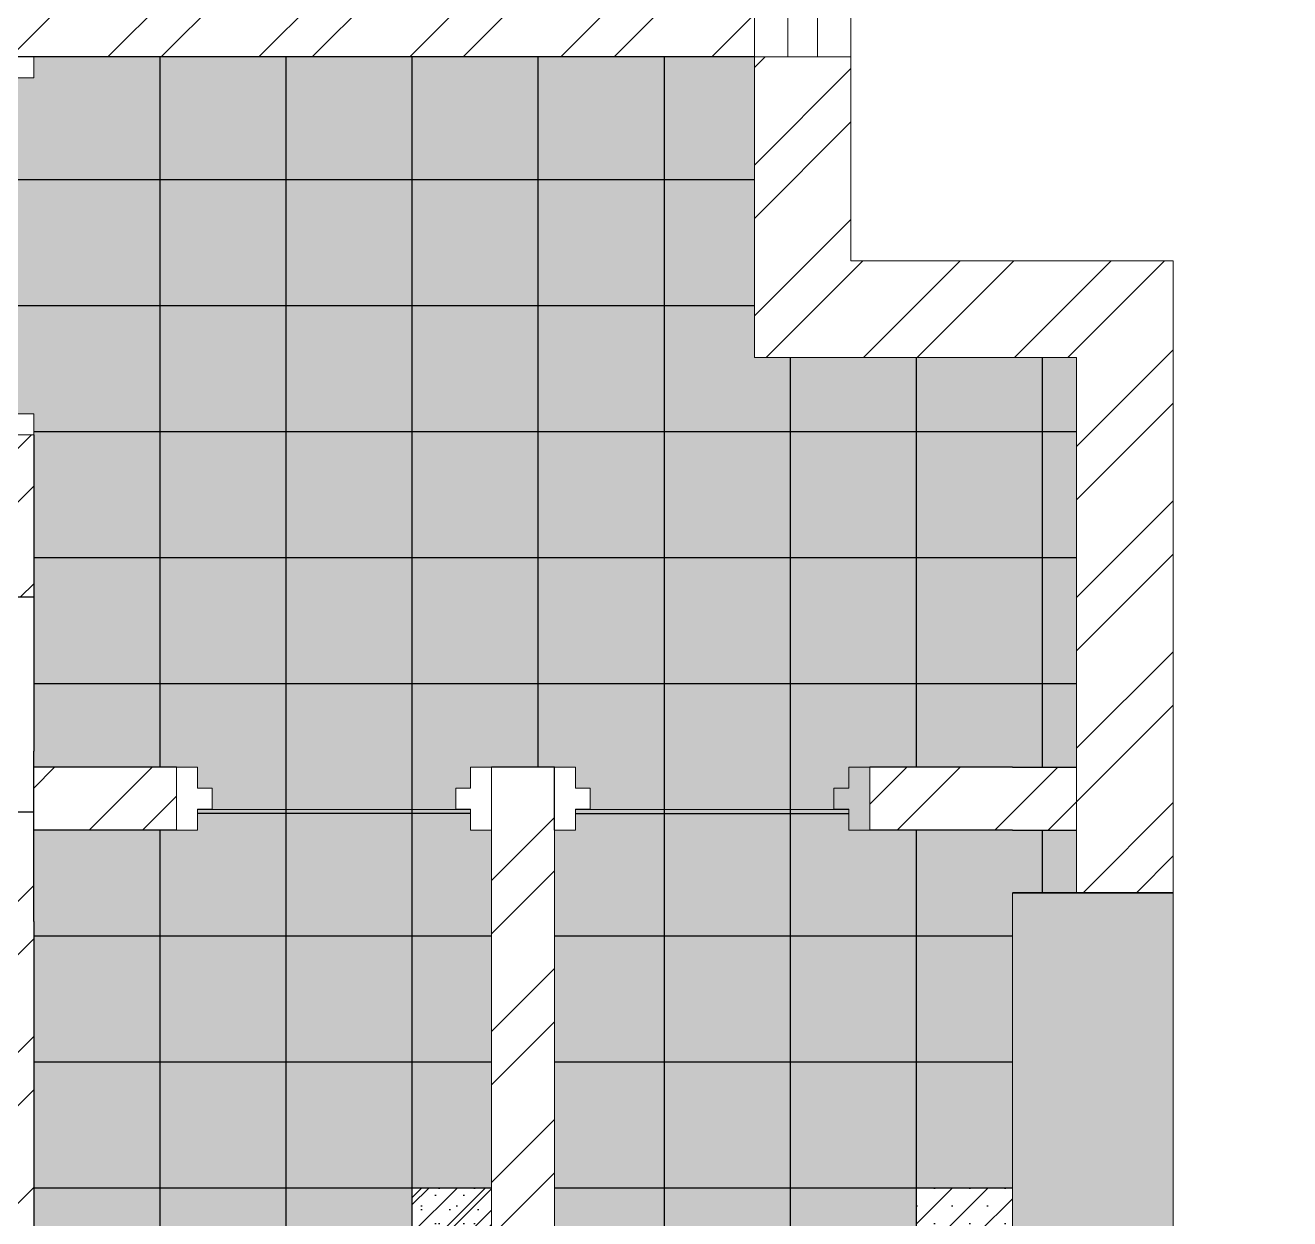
# Model space of a CAD drawing. Header units: millimetres. Extents: x 86441 to 190201, y 16532 to 98188.
# Drawn here: x 88400.9 to 88461, y 61583.1 to 61639.9 of the extents above; entities that cross this region are included whole.
import ezdxf

# ---------------------------------------------------------------- set-up
doc = ezdxf.new("R2010")
doc.units = ezdxf.units.MM
doc.header["$LTSCALE"] = 0.1
doc.layers.add('COLUMN', color=1, linetype='Continuous', lineweight=0)
doc.layers.add('WINDOW', color=5, linetype='Continuous', lineweight=0)

msp = doc.modelspace()

# ---------------------------------------------------------------- hatches: boundary and pattern name
at = {"transparency": 33554687}
h = msp.add_hatch(color=7, dxfattribs=at)
h.dxf.hatch_style = 1
h.paths.add_polyline_path([(88383.261, 61602.545), (88377.261, 61602.545), (88377.261, 61599.585), (88383.261, 61599.585)])
h.paths.add_polyline_path([(88383.261, 61599.585), (88377.261, 61599.585), (88377.261, 61596.545), (88383.261, 61596.545)])
h.paths.add_polyline_path([(88395.261, 61602.545), (88389.261, 61602.545), (88389.261, 61600.385), (88395.261, 61600.385)])
h.paths.add_polyline_path([(88398.261, 61605.325), (88398.261, 61608.545), (88395.261, 61608.545), (88395.261, 61602.545), (88398.261, 61602.545)])
h.paths.add_polyline_path([(88389.261, 61608.545), (88383.261, 61608.545), (88383.261, 61602.545), (88389.261, 61602.545)])
h.paths.add_polyline_path([(88377.261, 61608.545), (88374.261, 61608.545), (88374.261, 61602.545), (88377.261, 61602.545)])
h.paths.add_polyline_path([(88365.261, 61608.545), (88359.261, 61608.545), (88359.261, 61602.545), (88365.261, 61602.545)])
h.paths.add_polyline_path([(88353.261, 61608.545), (88347.261, 61608.545), (88347.261, 61605.325), (88347.261, 61602.545), (88353.261, 61602.545)])
h.paths.add_polyline_path([(88359.261, 61614.545), (88353.261, 61614.545), (88353.261, 61608.545), (88359.261, 61608.545)])
h.paths.add_polyline_path([(88371.261, 61614.545), (88365.261, 61614.545), (88365.261, 61608.545), (88371.261, 61608.545)])
h.paths.add_polyline_path([(88383.261, 61614.545), (88377.261, 61614.545), (88377.261, 61608.545), (88383.261, 61608.545)])
h.paths.add_polyline_path([(88395.261, 61614.545), (88389.261, 61614.545), (88389.261, 61608.545), (88395.261, 61608.545)])
h.paths.add_polyline_path([(88398.261, 61617.385), (88395.261, 61617.385), (88395.261, 61614.545), (88398.261, 61614.545)])
h.paths.add_polyline_path([(88389.261, 61617.385), (88383.261, 61617.385), (88383.261, 61614.545), (88389.261, 61614.545)])
h.paths.add_polyline_path([(88377.261, 61617.385), (88374.261, 61617.385), (88374.261, 61614.545), (88377.261, 61614.545)])
h.paths.add_polyline_path([(88365.261, 61617.385), (88364.261, 61617.385), (88364.261, 61618.185), (88359.261, 61618.185), (88359.261, 61614.545), (88365.261, 61614.545)])
h.paths.add_polyline_path([(88353.261, 61618.185), (88348.261, 61618.185), (88348.261, 61617.385), (88347.261, 61617.385), (88347.261, 61614.545), (88353.261, 61614.545)])
h.paths.add_polyline_path([(88407.261, 61638.385), (88401.261, 61638.385), (88401.261, 61637.385), (88400.461, 61637.385), (88400.461, 61632.545), (88407.261, 61632.545)])
h.paths.add_polyline_path([(88419.261, 61638.385), (88413.261, 61638.385), (88413.261, 61632.545), (88419.261, 61632.545)])
h.paths.add_polyline_path([(88431.261, 61638.385), (88425.261, 61638.385), (88425.261, 61632.545), (88431.261, 61632.545)])
h.paths.add_polyline_path([(88413.261, 61632.545), (88407.261, 61632.545), (88407.261, 61626.545), (88413.261, 61626.545)])
h.paths.add_polyline_path([(88425.261, 61632.545), (88419.261, 61632.545), (88419.261, 61626.545), (88425.261, 61626.545)])
h.paths.add_polyline_path([(88435.561, 61632.545), (88431.261, 61632.545), (88431.261, 61626.545), (88435.561, 61626.545)])
h.paths.add_polyline_path([(88407.261, 61626.545), (88400.461, 61626.545), (88400.461, 61621.385), (88401.261, 61621.385), (88401.261, 61620.545), (88407.261, 61620.545)])
h.paths.add_polyline_path([(88419.261, 61626.545), (88413.261, 61626.545), (88413.261, 61620.545), (88419.261, 61620.545)])
h.paths.add_polyline_path([(88431.261, 61626.545), (88425.261, 61626.545), (88425.261, 61620.545), (88431.261, 61620.545)])
h.paths.add_polyline_path([(88413.261, 61620.545), (88407.261, 61620.545), (88407.261, 61614.545), (88413.261, 61614.545)])
h.paths.add_polyline_path([(88425.261, 61620.545), (88419.261, 61620.545), (88419.261, 61614.545), (88425.261, 61614.545)])
h.paths.add_polyline_path([(88437.261, 61620.545), (88431.261, 61620.545), (88431.261, 61614.545), (88437.261, 61614.545)])
h.paths.add_polyline_path([(88443.261, 61624.065), (88437.261, 61624.065), (88437.261, 61620.545), (88443.261, 61620.545)])
h.paths.add_polyline_path([(88449.261, 61620.545), (88443.261, 61620.545), (88443.261, 61614.545), (88449.261, 61614.545)])
h.paths.add_polyline_path([(88450.901, 61624.065), (88449.261, 61624.065), (88449.261, 61620.545), (88450.901, 61620.545)])
h.paths.add_polyline_path([(88407.261, 61614.545), (88401.261, 61614.545), (88401.261, 61608.545), (88407.261, 61608.545)])
h.paths.add_polyline_path([(88419.261, 61614.545), (88413.261, 61614.545), (88413.261, 61608.545), (88419.261, 61608.545)])
h.paths.add_polyline_path([(88431.261, 61614.545), (88425.261, 61614.545), (88425.261, 61608.545), (88431.261, 61608.545)])
h.paths.add_polyline_path([(88443.261, 61614.545), (88437.261, 61614.545), (88437.261, 61608.545), (88443.261, 61608.545)])
h.paths.add_polyline_path([(88450.901, 61614.545), (88449.261, 61614.545), (88449.261, 61608.545), (88450.901, 61608.545)])
h.paths.add_polyline_path([(88413.261, 61608.545), (88407.261, 61608.545), (88407.261, 61604.565), (88408.051, 61604.565), (88409.051, 61604.565), (88409.051, 61603.565), (88409.751, 61603.565), (88409.751, 61602.545), (88413.261, 61602.545)])
h.paths.add_polyline_path([(88425.261, 61608.545), (88419.261, 61608.545), (88419.261, 61602.545), (88421.351, 61602.545), (88421.351, 61603.565), (88422.051, 61603.565), (88422.051, 61604.565), (88423.051, 61604.565), (88425.261, 61604.565)])
h.paths.add_polyline_path([(88437.261, 61608.545), (88431.261, 61608.545), (88431.261, 61602.545), (88437.261, 61602.545)])
h.paths.add_polyline_path([(88449.261, 61608.545), (88443.261, 61608.545), (88443.261, 61604.565), (88447.841, 61604.565), (88449.261, 61604.565)])
h.paths.add_polyline_path([(88407.261, 61601.565), (88401.261, 61601.565), (88401.261, 61597.225), (88401.261, 61596.545), (88407.261, 61596.545)])
h.paths.add_polyline_path([(88419.261, 61602.365), (88413.261, 61602.365), (88413.261, 61596.545), (88419.261, 61596.545)])
h.paths.add_polyline_path([(88431.261, 61602.365), (88427.051, 61602.365), (88427.051, 61601.565), (88426.051, 61601.565), (88426.051, 61596.545), (88431.261, 61596.545)])
h.paths.add_polyline_path([(88443.261, 61601.565), (88441.051, 61601.565), (88440.051, 61601.565), (88440.051, 61602.365), (88437.261, 61602.365), (88437.261, 61596.545), (88443.261, 61596.545)])
h.paths.add_polyline_path([(88450.901, 61601.565), (88449.261, 61601.565), (88449.261, 61598.605), (88450.901, 61598.605)])
h.paths.add_polyline_path([(88413.261, 61596.545), (88407.261, 61596.545), (88407.261, 61590.545), (88413.261, 61590.545)])
h.paths.add_polyline_path([(88423.051, 61596.545), (88419.261, 61596.545), (88419.261, 61590.545), (88423.051, 61590.545)])
h.paths.add_polyline_path([(88437.261, 61596.545), (88431.261, 61596.545), (88431.261, 61590.545), (88437.261, 61590.545)])
h.paths.add_polyline_path([(88447.841, 61596.545), (88443.261, 61596.545), (88443.261, 61590.545), (88447.841, 61590.545)])
h.paths.add_polyline_path([(88407.261, 61590.545), (88401.261, 61590.545), (88401.261, 61584.545), (88407.261, 61584.545)])
h.paths.add_polyline_path([(88419.261, 61590.545), (88413.261, 61590.545), (88413.261, 61584.545), (88419.261, 61584.545)])
h.paths.add_polyline_path([(88431.261, 61590.545), (88426.051, 61590.545), (88426.051, 61588.575), (88426.051, 61584.545), (88431.261, 61584.545)])
h.paths.add_polyline_path([(88443.261, 61590.545), (88437.261, 61590.545), (88437.261, 61584.545), (88443.261, 61584.545)])
h.paths.add_polyline_path([(88413.261, 61584.545), (88407.261, 61584.545), (88407.261, 61578.545), (88413.261, 61578.545)])
h.paths.add_polyline_path([(88437.261, 61584.545), (88431.261, 61584.545), (88431.261, 61578.545), (88437.261, 61578.545)])
at = {"true_color": 0xffffff, "transparency": 33554623}
h = msp.add_hatch(color=7, dxfattribs=at)
h.dxf.hatch_style = 1
h.paths.add_polyline_path([(88413.261, 61638.385), (88407.261, 61638.385), (88407.261, 61632.545), (88413.261, 61632.545)])
h = msp.add_hatch(color=7, dxfattribs=at)
h.dxf.hatch_style = 1
h.paths.add_polyline_path([(88425.261, 61638.385), (88419.261, 61638.385), (88419.261, 61632.545), (88425.261, 61632.545)])
h = msp.add_hatch(color=7, dxfattribs=at)
h.dxf.hatch_style = 1
h.paths.add_polyline_path([(88435.561, 61638.385), (88431.261, 61638.385), (88431.261, 61632.545), (88435.561, 61632.545)])
h = msp.add_hatch(color=7, dxfattribs=at)
h.dxf.hatch_style = 1
h.paths.add_polyline_path([(88407.261, 61632.545), (88400.461, 61632.545), (88400.461, 61626.545), (88407.261, 61626.545)])
h = msp.add_hatch(color=7, dxfattribs=at)
h.dxf.hatch_style = 1
h.paths.add_polyline_path([(88419.261, 61632.545), (88413.261, 61632.545), (88413.261, 61626.545), (88419.261, 61626.545)])
h = msp.add_hatch(color=7, dxfattribs=at)
h.dxf.hatch_style = 1
h.paths.add_polyline_path([(88431.261, 61632.545), (88425.261, 61632.545), (88425.261, 61626.545), (88431.261, 61626.545)])
h = msp.add_hatch(color=7, dxfattribs=at)
h.dxf.hatch_style = 1
h.paths.add_polyline_path([(88413.261, 61626.545), (88407.261, 61626.545), (88407.261, 61620.545), (88413.261, 61620.545)])
h = msp.add_hatch(color=7, dxfattribs=at)
h.dxf.hatch_style = 1
h.paths.add_polyline_path([(88425.261, 61626.545), (88419.261, 61626.545), (88419.261, 61620.545), (88425.261, 61620.545)])
h = msp.add_hatch(color=7, dxfattribs=at)
h.dxf.hatch_style = 1
h.paths.add_polyline_path([(88437.261, 61624.065), (88435.561, 61624.065), (88435.561, 61626.545), (88431.261, 61626.545), (88431.261, 61620.545), (88437.261, 61620.545)])
h = msp.add_hatch(color=7, dxfattribs=at)
h.dxf.hatch_style = 1
h.paths.add_polyline_path([(88449.261, 61624.065), (88443.261, 61624.065), (88443.261, 61620.545), (88449.261, 61620.545)])
h = msp.add_hatch(color=7, dxfattribs=at)
h.dxf.hatch_style = 1
h.paths.add_polyline_path([(88407.261, 61620.545), (88401.261, 61620.545), (88401.261, 61620.385), (88401.261, 61614.545), (88407.261, 61614.545)])
h = msp.add_hatch(color=7, dxfattribs=at)
h.dxf.hatch_style = 1
h.paths.add_polyline_path([(88419.261, 61620.545), (88413.261, 61620.545), (88413.261, 61614.545), (88419.261, 61614.545)])
h = msp.add_hatch(color=7, dxfattribs=at)
h.dxf.hatch_style = 1
h.paths.add_polyline_path([(88431.261, 61620.545), (88425.261, 61620.545), (88425.261, 61614.545), (88431.261, 61614.545)])
h = msp.add_hatch(color=7, dxfattribs=at)
h.dxf.hatch_style = 1
h.paths.add_polyline_path([(88443.261, 61620.545), (88437.261, 61620.545), (88437.261, 61614.545), (88443.261, 61614.545)])
h = msp.add_hatch(color=7, dxfattribs=at)
h.dxf.hatch_style = 1
h.paths.add_polyline_path([(88450.901, 61620.545), (88449.261, 61620.545), (88449.261, 61614.545), (88450.901, 61614.545)])
h = msp.add_hatch(color=7, dxfattribs=at)
h.dxf.hatch_style = 1
h.paths.add_polyline_path([(88413.261, 61614.545), (88407.261, 61614.545), (88407.261, 61608.545), (88413.261, 61608.545)])
h = msp.add_hatch(color=7, dxfattribs=at)
h.dxf.hatch_style = 1
h.paths.add_polyline_path([(88425.261, 61614.545), (88419.261, 61614.545), (88419.261, 61608.545), (88425.261, 61608.545)])
h = msp.add_hatch(color=7, dxfattribs=at)
h.dxf.hatch_style = 1
h.paths.add_polyline_path([(88437.261, 61614.545), (88431.261, 61614.545), (88431.261, 61608.545), (88437.261, 61608.545)])
h = msp.add_hatch(color=7, dxfattribs=at)
h.dxf.hatch_style = 1
h.paths.add_polyline_path([(88449.261, 61614.545), (88443.261, 61614.545), (88443.261, 61608.545), (88449.261, 61608.545)])
h = msp.add_hatch(color=7, dxfattribs=at)
h.dxf.hatch_style = 1
h.paths.add_polyline_path([(88407.261, 61608.545), (88401.261, 61608.545), (88401.261, 61605.325), (88401.261, 61604.565), (88407.261, 61604.565)])
h = msp.add_hatch(color=7, dxfattribs=at)
h.dxf.hatch_style = 1
h.paths.add_polyline_path([(88419.261, 61608.545), (88413.261, 61608.545), (88413.261, 61602.545), (88419.261, 61602.545)])
h = msp.add_hatch(color=7, dxfattribs=at)
h.dxf.hatch_style = 1
h.paths.add_polyline_path([(88431.261, 61608.545), (88425.261, 61608.545), (88425.261, 61604.565), (88426.051, 61604.565), (88427.051, 61604.565), (88427.051, 61603.565), (88427.751, 61603.565), (88427.751, 61602.545), (88431.261, 61602.545)])
h = msp.add_hatch(color=7, dxfattribs=at)
h.dxf.hatch_style = 1
h.paths.add_polyline_path([(88443.261, 61608.545), (88431.261, 61608.545), (88431.261, 61602.365), (88440.051, 61602.365), (88440.051, 61601.565), (88441.051, 61601.565), (88441.051, 61604.565), (88443.261, 61604.565)])
h = msp.add_hatch(color=7, dxfattribs=at)
h.dxf.hatch_style = 1
h.paths.add_polyline_path([(88450.901, 61608.545), (88449.261, 61608.545), (88449.261, 61604.565), (88450.901, 61604.565)])
at = {"true_color": 0xffffff, "transparency": 33554610}
h = msp.add_hatch(dxfattribs=at)
h.set_pattern_fill('SACNCR', scale=0.5)
h.set_pattern_definition([(45, (86402.5287, 61323.5339), (-0.841899, 0.841899), []), (45, (86403.3706, 61323.5339), (-0.841899, 0.841899), [0, -1.190625])])
h.paths.add_polyline_path([(88423.051, 61584.545), (88419.261, 61584.545), (88419.261, 61578.545), (88423.051, 61578.545)])
h.paths.add_polyline_path([(88422.006, 61582.395), (88422.006, 61580.695), (88420.306, 61580.695), (88420.306, 61582.395)], flags=16)
h.paths.add_polyline_path([(88421.906, 61582.295), (88421.906, 61580.795), (88420.406, 61580.795), (88420.406, 61582.295)], flags=0)
h.paths.add_polyline_path([(88420.673, 61581.545), (88420.777, 61581.545, -0.414214), (88421.156, 61581.924), (88421.156, 61582.028, 0.414214)], flags=0)
h.paths.add_polyline_path([(88447.841, 61584.545), (88443.261, 61584.545), (88443.261, 61578.545), (88447.841, 61578.545)])
h.paths.add_polyline_path([(88446.401, 61582.395), (88446.401, 61580.695), (88444.701, 61580.695), (88444.701, 61582.395)], flags=16)
h.paths.add_polyline_path([(88446.301, 61582.295), (88446.301, 61580.795), (88444.801, 61580.795), (88444.801, 61582.295)], flags=0)
h.paths.add_polyline_path([(88445.068, 61581.545), (88445.172, 61581.545, -0.414214), (88445.551, 61581.924), (88445.551, 61582.028, 0.414214)], flags=0)
h.paths.add_polyline_path([(88398.261, 61602.545), (88395.261, 61602.545), (88395.261, 61600.385), (88398.261, 61600.385)])
h.paths.add_polyline_path([(88397.611, 61600.615), (88395.911, 61600.615), (88395.911, 61602.315), (88397.611, 61602.315)], flags=16)
h.paths.add_polyline_path([(88397.511, 61600.715), (88396.011, 61600.715), (88396.011, 61602.215), (88397.511, 61602.215)], flags=0)
h.paths.add_polyline_path([(88397.244, 61601.465, -1), (88396.278, 61601.465, -1)], flags=0)
h.paths.add_polyline_path([(88397.14, 61601.465, -1), (88396.382, 61601.465, -1)], flags=0)
at = {"true_color": 0xffffff, "transparency": 33554646}
h = msp.add_hatch(color=7, dxfattribs=at)
h.dxf.hatch_style = 1
h.paths.add_polyline_path([(88398.261, 61597.225), (88398.261, 61597.385), (88395.261, 61597.385), (88395.261, 61596.545), (88398.261, 61596.545)])
h.paths.add_polyline_path([(88431.261, 61602.545), (88427.051, 61602.545), (88427.051, 61602.365), (88431.261, 61602.365)])
at = {"true_color": 0xffffff, "transparency": 33554687}
h = msp.add_hatch(color=7, dxfattribs=at)
h.dxf.hatch_style = 1
h.paths.add_polyline_path([(88422.051, 61602.545), (88419.261, 61602.545), (88419.261, 61602.365), (88422.051, 61602.365)])
h.paths.add_polyline_path([(88413.261, 61602.545), (88409.051, 61602.545), (88409.051, 61602.365), (88413.261, 61602.365)])
at = {"true_color": 0xffffff, "transparency": 33554623}
h = msp.add_hatch(color=7, dxfattribs=at)
h.dxf.hatch_style = 1
h.paths.add_polyline_path([(88419.261, 61602.545), (88413.261, 61602.545), (88413.261, 61602.365), (88419.261, 61602.365)])
h = msp.add_hatch(color=7, dxfattribs=at)
h.dxf.hatch_style = 1
h.paths.add_polyline_path([(88427.751, 61602.565), (88427.051, 61602.565), (88427.051, 61602.545), (88427.751, 61602.545)], flags=17)
h = msp.add_hatch(color=7, dxfattribs=at)
h.dxf.hatch_style = 1
h.paths.add_polyline_path([(88413.261, 61602.365), (88409.051, 61602.365), (88409.051, 61601.565), (88408.051, 61601.565), (88407.261, 61601.565), (88407.261, 61596.545), (88413.261, 61596.545)])
h = msp.add_hatch(color=7, dxfattribs=at)
h.dxf.hatch_style = 1
h.paths.add_polyline_path([(88423.051, 61601.565), (88422.051, 61601.565), (88422.051, 61602.365), (88419.261, 61602.365), (88419.261, 61596.545), (88423.051, 61596.545)])
h = msp.add_hatch(color=7, dxfattribs=at)
h.dxf.hatch_style = 1
h.paths.add_polyline_path([(88437.261, 61602.365), (88431.261, 61602.365), (88431.261, 61596.545), (88437.261, 61596.545)])
h = msp.add_hatch(color=7, dxfattribs=at)
h.dxf.hatch_style = 1
h.paths.add_polyline_path([(88449.261, 61601.565), (88447.841, 61601.565), (88443.261, 61601.565), (88443.261, 61596.545), (88447.841, 61596.545), (88447.841, 61598.565), (88449.261, 61598.565)])
h = msp.add_hatch(color=7, dxfattribs=at)
h.dxf.hatch_style = 1
h.paths.add_polyline_path([(88407.261, 61596.545), (88401.261, 61596.545), (88401.261, 61590.545), (88407.261, 61590.545)])
h = msp.add_hatch(color=7, dxfattribs=at)
h.dxf.hatch_style = 1
h.paths.add_polyline_path([(88419.261, 61596.545), (88413.261, 61596.545), (88413.261, 61590.545), (88419.261, 61590.545)])
h = msp.add_hatch(color=7, dxfattribs=at)
h.dxf.hatch_style = 1
h.paths.add_polyline_path([(88431.261, 61596.545), (88426.051, 61596.545), (88426.051, 61590.545), (88431.261, 61590.545)])
h = msp.add_hatch(color=7, dxfattribs=at)
h.dxf.hatch_style = 1
h.paths.add_polyline_path([(88443.261, 61596.545), (88437.261, 61596.545), (88437.261, 61590.545), (88443.261, 61590.545)])
h = msp.add_hatch(color=7, dxfattribs=at)
h.dxf.hatch_style = 1
h.paths.add_polyline_path([(88413.261, 61590.545), (88407.261, 61590.545), (88407.261, 61584.545), (88413.261, 61584.545)])
h = msp.add_hatch(color=7, dxfattribs=at)
h.dxf.hatch_style = 1
h.paths.add_polyline_path([(88423.051, 61590.545), (88419.261, 61590.545), (88419.261, 61584.545), (88423.051, 61584.545)])
h = msp.add_hatch(color=7, dxfattribs=at)
h.dxf.hatch_style = 1
h.paths.add_polyline_path([(88437.261, 61590.545), (88431.261, 61590.545), (88431.261, 61584.545), (88437.261, 61584.545)])
h = msp.add_hatch(color=7, dxfattribs=at)
h.dxf.hatch_style = 1
h.paths.add_polyline_path([(88447.841, 61590.545), (88443.261, 61590.545), (88443.261, 61584.545), (88447.841, 61584.545)])
h = msp.add_hatch(color=7, dxfattribs=at)
h.dxf.hatch_style = 1
h.paths.add_polyline_path([(88407.261, 61584.545), (88401.261, 61584.545), (88401.261, 61578.545), (88407.261, 61578.545)])
h = msp.add_hatch(color=7, dxfattribs=at)
h.dxf.hatch_style = 1
h.paths.add_polyline_path([(88419.261, 61584.545), (88413.261, 61584.545), (88413.261, 61578.545), (88419.261, 61578.545)])
at = {"true_color": 0xffffff, "transparency": 33554633}
h = msp.add_hatch(dxfattribs=at)
h.set_pattern_fill('SACNCR', scale=0.4)
h.set_pattern_definition([(45, (86402.5287, 61323.5339), (-0.6735192, 0.6735192), []), (45, (86403.2022, 61323.5339), (-0.6735192, 0.6735192), [0, -0.9525])])
h.paths.add_polyline_path([(88423.051, 61584.545), (88419.261, 61584.545), (88419.261, 61578.545), (88423.051, 61578.545)])
h.paths.add_polyline_path([(88420.306, 61582.395), (88422.006, 61582.395), (88422.006, 61580.695), (88420.306, 61580.695)], flags=16)
h.paths.add_polyline_path([(88420.406, 61582.295), (88421.906, 61582.295), (88421.906, 61580.795), (88420.406, 61580.795)], flags=0)
h.paths.add_polyline_path([(88420.673, 61581.545), (88420.777, 61581.545, -0.414214), (88421.156, 61581.924), (88421.156, 61582.028, 0.414214)], flags=0)
at = {"true_color": 0xffffff, "transparency": 33554623}
h = msp.add_hatch(color=7, dxfattribs=at)
h.dxf.hatch_style = 1
h.paths.add_polyline_path([(88431.261, 61584.545), (88426.051, 61584.545), (88426.051, 61578.545), (88431.261, 61578.545)])
h = msp.add_hatch(color=7, dxfattribs=at)
h.dxf.hatch_style = 1
h.paths.add_polyline_path([(88443.261, 61584.545), (88437.261, 61584.545), (88437.261, 61578.545), (88443.261, 61578.545)])
at = {"layer": 'COLUMN', "true_color": 0xed1f24, "transparency": 33554687}
h = msp.add_hatch(dxfattribs=at)
h.set_pattern_fill('AR-CONC', color=240, scale=0.04)
h.set_pattern_definition([(50, (86402.529, 61063.236), (7.287387, -0.637563), [0.762, -8.382]), (355, (86402.529, 61063.236), (-1.409737, 7.642274), [0.6096, -6.705623]), (100.45144, (86403.136, 61063.183), (5.87765, 7.00471), [0.6476, -7.12361]), (46.1842, (86402.529, 61065.268), (10.84316, -1.681693), [1.143, -12.573]), (96.63556, (86403.432, 61065.128), (9.496165, 9.897045), [0.9714, -10.685424]), (351.18415, (86402.529, 61065.268), (9.496165, 9.897045), [0.9144, -10.05839]), (21, (86403.545, 61064.76), (6.064576, -4.090608), [0.762, -8.382]), (326, (86403.545, 61064.76), (2.47208, 7.367519), [0.6096, -6.7056]), (71.45144, (86404.05, 61064.419), (8.536657, 3.27691), [0.6476, -7.123598]), (37.5, (86402.5287, 61063.236), (0.123544, 3.3822016), [0, -6.62432, 0, -6.8072, 0, -6.731]), (7.5, (86402.5287, 61063.236), (2.6727865, 4.007223), [0, -3.88112, 0, -6.47192, 0, -2.5654]), (327.5, (86400.263, 61063.236), (5.4236238, -0.2291498), [0, -2.54, 0, -7.9248, 0, -10.5156]), (317.5, (86399.247, 61063.236), (5.925167, 1.01706), [0, -3.302, 0, -5.26288, 0, -7.4676])])
h.paths.add_polyline_path([(88553.786, 61702.509), (88530.486, 61702.509), (88530.486, 61696.469), (88553.786, 61696.469)])
h.paths.add_polyline_path([(88364.521, 61697.305), (88341.221, 61697.305), (88341.221, 61691.265), (88364.481, 61691.265)])
h.paths.add_polyline_path([(88188.581, 61806.765), (88162.981, 61806.765), (88162.981, 61799.185), (88188.581, 61799.185), (88188.581, 61799.704)])
h.paths.add_polyline_path([(88455.501, 61598.565), (88447.841, 61598.565), (88447.841, 61573.945), (88455.501, 61573.945)])
h.paths.add_polyline_path([(88347.261, 61597.225), (88341.221, 61597.225), (88341.221, 61573.945), (88347.261, 61573.945)])
h.paths.add_polyline_path([(88270.021, 61615.905), (88263.981, 61615.905), (88263.981, 61592.625), (88270.021, 61592.625)])
h.paths.add_polyline_path([(88188.581, 61600.205), (88162.981, 61600.205), (88162.981, 61592.625), (88188.581, 61592.625)])
h.paths.add_polyline_path([(88270.021, 61802.165), (88270.021, 61806.765), (88263.981, 61806.765), (88263.981, 61783.485), (88270.021, 61783.485)])
h.paths.add_polyline_path([(88347.261, 61806.765), (88341.221, 61806.765), (88341.221, 61783.485), (88347.261, 61783.485)])
h.paths.add_polyline_path([(88644.766, 61603.769), (88640.166, 61603.769), (88637.106, 61603.769), (88637.106, 61597.022), (88637.106, 61583.749), (88637.106, 61579.149), (88644.766, 61579.149)])
h.paths.add_polyline_path([(88536.526, 61610.529), (88531.986, 61610.529), (88530.486, 61610.529), (88530.486, 61602.429), (88530.486, 61579.149), (88536.526, 61579.149), (88536.526, 61583.749)])
h.paths.add_polyline_path([(88536.526, 61807.369), (88536.526, 61811.969), (88530.486, 61811.969), (88530.486, 61788.689), (88531.986, 61788.689), (88531.986, 61788.703), (88536.526, 61788.703), (88536.526, 61801.976)])
at = {"layer": 'COLUMN', "lineweight": 9, "true_color": 0x636466, "transparency": 33554687}
h = msp.add_hatch(dxfattribs=at)
h.set_pattern_fill('STEEL', color=251, scale=1.6)
h.set_pattern_definition([(45, (86402.5287, 61063.236), (-3.592102, 3.592102), []), (45, (86402.5287, 61065.776), (-3.592102, 3.592102), [])])
h.paths.add_polyline_path([(88408.051, 61604.565), (88401.261, 61604.565), (88401.261, 61601.565), (88408.051, 61601.565)])
h.paths.add_polyline_path([(88606.286, 61734.362), (88603.286, 61734.362), (88603.286, 61711.362), (88606.286, 61711.362)], flags=17)
h.paths.add_polyline_path([(88588.286, 61714.362), (88567.286, 61714.362), (88567.286, 61711.362), (88588.286, 61711.362)], flags=17)
h.paths.add_polyline_path([(88435.561, 61641.385), (88381.021, 61641.385), (88381.021, 61638.385), (88435.561, 61638.385)])
h.paths.add_polyline_path([(88401.261, 61597.225), (88401.261, 61602.434), (88398.261, 61602.434), (88398.261, 61597.225), (88398.261, 61578.545), (88401.261, 61578.545)])
h.paths.add_polyline_path([(88426.051, 61602.545), (88423.051, 61602.545), (88423.051, 61578.545), (88426.051, 61578.545), (88426.051, 61588.555)])
h.paths.add_polyline_path([(88398.261, 61600.385), (88389.261, 61600.385), (88389.261, 61597.385), (88398.261, 61597.385)])
h.paths.add_polyline_path([(88401.261, 61620.385), (88398.261, 61620.385), (88398.261, 61612.676), (88401.261, 61612.676)])
h.paths.add_polyline_path([(88398.261, 61620.385), (88365.261, 61620.385), (88365.261, 61617.385), (88398.261, 61617.385)])
h.paths.add_polyline_path([(88374.261, 61617.385), (88371.261, 61617.385), (88371.261, 61597.385), (88374.261, 61597.385), (88374.261, 61600.385)])
h.paths.add_polyline_path([(88450.901, 61604.565), (88447.841, 61604.565), (88441.051, 61604.565), (88441.051, 61601.565), (88447.841, 61601.565), (88450.901, 61601.565)], flags=17)
h.paths.add_polyline_path([(88263.981, 61597.225), (88188.581, 61597.225), (88188.581, 61592.625), (88263.981, 61592.625)])
h.paths.add_polyline_path([(88341.221, 61597.225), (88335.241, 61597.225), (88335.241, 61592.625), (88341.221, 61592.625)])
h.paths.add_polyline_path([(88277.461, 61597.225), (88270.021, 61597.225), (88270.021, 61592.625), (88277.461, 61592.625)])
h.paths.add_polyline_path([(88447.841, 61578.545), (88442.342, 61578.545), (88442.342, 61573.945), (88447.841, 61573.945)])
h.paths.add_polyline_path([(88431.549, 61578.545), (88417.553, 61578.545), (88417.553, 61573.945), (88431.549, 61573.945)])
h.paths.add_polyline_path([(88406.645, 61578.545), (88347.261, 61578.545), (88347.261, 61573.945), (88406.645, 61573.945)])
h.paths.add_polyline_path([(88440.161, 61638.385), (88435.561, 61638.385), (88435.561, 61624.065), (88450.901, 61624.065), (88450.901, 61598.605), (88455.501, 61598.605), (88455.501, 61628.665), (88440.161, 61628.665)])
h.paths.add_polyline_path([(88440.161, 61703.225), (88435.561, 61703.225), (88435.561, 61696.165), (88440.161, 61696.165)])
h.paths.add_polyline_path([(88440.161, 61806.765), (88435.561, 61806.765), (88420.281, 61806.765), (88420.281, 61802.165), (88435.561, 61802.165), (88435.561, 61761.005), (88440.161, 61761.005)])
h.paths.add_polyline_path([(88362.501, 61806.765), (88347.261, 61806.765), (88347.261, 61802.165), (88362.501, 61802.165)])
h.paths.add_polyline_path([(88277.461, 61806.765), (88270.021, 61806.765), (88270.021, 61802.165), (88277.461, 61802.165)])
h.paths.add_polyline_path([(88341.221, 61806.765), (88335.241, 61806.765), (88335.241, 61802.165), (88341.221, 61802.165)])
h.paths.add_polyline_path([(88263.981, 61806.765), (88188.581, 61806.765), (88188.581, 61802.165), (88263.981, 61802.165)])
edge = h.paths.add_edge_path()
edge.add_line((88640.166, 61603.769), (88644.766, 61603.769))
edge.add_line((88640.23, 61629.233), (88640.166, 61603.658))
edge.add_line((88644.766, 61633.869), (88644.766, 61603.769))
edge.add_line((88629.426, 61633.869), (88644.766, 61633.869))
edge.add_line((88624.828, 61629.269), (88640.23, 61629.233))
edge.add_line((88629.426, 61811.969), (88629.426, 61633.869))
edge.add_line((88624.828, 61807.369), (88624.828, 61629.269))
edge.add_line((88536.526, 61811.969), (88629.426, 61811.969))
edge.add_line((88536.526, 61807.369), (88624.828, 61807.369))
edge.add_line((88536.526, 61811.969), (88536.526, 61807.369))
h.paths.add_polyline_path([(88637.106, 61583.749), (88637.106, 61579.149), (88536.526, 61579.149), (88536.526, 61583.749)])

# ---------------------------------------------------------------- linework, layer by layer
at = {"color": 18, "lineweight": 5, "true_color": 0x000000, "transparency": 33554687}
for p, q in [((88440.161, 61806.765), (88440.161, 61628.665)), ((88435.561, 61672.165), (88435.561, 61624.065)), ((88440.161, 61628.665), (88455.501, 61628.665)), ((88455.501, 61628.665), (88455.501, 61598.565)), ((88435.561, 61624.065), (88450.901, 61624.065)), ((88450.901, 61624.065), (88450.901, 61598.565))]:
    msp.add_line(p, q, dxfattribs=at)
at = {"transparency": 33554687}
for p, q in [((88435.561, 61638.385), (88381.021, 61638.385)), ((88401.261, 61638.385), (88398.261, 61638.385)), ((88401.261, 61638.385), (88398.261, 61638.385)), ((88426.051, 61604.565), (88423.051, 61604.565)), ((88426.051, 61601.565), (88426.051, 61604.565)), ((88401.261, 61598.565), (88401.261, 61598.565)), ((88447.841, 61598.605), (88455.501, 61598.605)), ((88447.841, 61598.605), (88455.501, 61598.605))]:
    msp.add_line(p, q, dxfattribs=at)
at = {"color": 25, "lineweight": 9, "transparency": 33554687}
for p, q in [((88398.261, 61638.385), (88401.261, 61638.385)), ((88401.261, 61638.385), (88401.261, 61637.385)), ((88401.261, 61637.385), (88400.261, 61637.385)), ((88401.261, 61621.385), (88400.261, 61621.385)), ((88401.261, 61620.385), (88401.261, 61621.385)), ((88398.261, 61620.385), (88401.261, 61620.385)), ((88408.051, 61601.565), (88408.051, 61604.565)), ((88408.051, 61604.565), (88409.051, 61604.565)), ((88409.051, 61604.565), (88409.051, 61603.565)), ((88423.051, 61604.565), (88422.051, 61604.565)), ((88422.051, 61604.565), (88422.051, 61603.565)), ((88423.051, 61604.565), (88423.051, 61601.565)), ((88426.051, 61601.565), (88426.051, 61604.565)), ((88426.051, 61604.565), (88427.051, 61604.565)), ((88427.051, 61604.565), (88427.051, 61603.565)), ((88441.051, 61604.565), (88440.051, 61604.565)), ((88440.051, 61604.565), (88440.051, 61603.565)), ((88441.051, 61601.565), (88441.051, 61604.565)), ((88409.051, 61603.565), (88409.751, 61603.565)), ((88409.751, 61603.565), (88409.751, 61602.565)), ((88422.051, 61603.565), (88421.351, 61603.565)), ((88421.351, 61603.565), (88421.351, 61602.565)), ((88427.051, 61603.565), (88427.751, 61603.565)), ((88427.751, 61603.565), (88427.751, 61602.565)), ((88440.051, 61603.565), (88439.351, 61603.565)), ((88439.351, 61603.565), (88439.351, 61602.565)), ((88409.051, 61601.565), (88409.051, 61602.565)), ((88409.051, 61602.565), (88409.751, 61602.565)), ((88409.051, 61602.545), (88422.051, 61602.545)), ((88422.051, 61602.565), (88421.351, 61602.565)), ((88422.051, 61601.565), (88422.051, 61602.565)), ((88427.051, 61601.565), (88427.051, 61602.565)), ((88427.051, 61602.565), (88427.751, 61602.565)), ((88427.051, 61602.545), (88440.051, 61602.545)), ((88440.051, 61601.565), (88440.051, 61602.565)), ((88408.051, 61601.565), (88409.051, 61601.565)), ((88423.051, 61601.565), (88422.051, 61601.565)), ((88426.051, 61601.565), (88427.051, 61601.565)), ((88441.051, 61601.565), (88440.051, 61601.565))]:
    msp.add_line(p, q, dxfattribs=at)
at = {"color": 9, "true_color": 0xc7c8ca, "transparency": 33554687}
for p, q in [((88407.261, 61638.385), (88407.261, 61604.565)), ((88413.261, 61638.385), (88413.261, 61578.545)), ((88419.261, 61638.385), (88419.261, 61578.545)), ((88425.261, 61638.385), (88425.261, 61604.565)), ((88431.261, 61638.385), (88431.261, 61578.545)), ((88400.461, 61632.545), (88435.561, 61632.545)), ((88400.461, 61626.545), (88435.561, 61626.545)), ((88437.261, 61624.065), (88437.261, 61578.545)), ((88443.261, 61624.065), (88443.261, 61604.565)), ((88449.261, 61624.065), (88449.261, 61604.565)), ((88401.261, 61620.545), (88450.901, 61620.545)), ((88401.261, 61614.545), (88450.901, 61614.545)), ((88401.261, 61608.545), (88450.901, 61608.545)), ((88407.261, 61601.565), (88407.261, 61578.545)), ((88443.261, 61601.565), (88443.261, 61578.545)), ((88449.261, 61601.565), (88449.261, 61598.565)), ((88401.261, 61596.545), (88423.051, 61596.545)), ((88426.051, 61596.545), (88447.841, 61596.545)), ((88401.261, 61590.545), (88423.051, 61590.545)), ((88426.051, 61590.545), (88447.841, 61590.545)), ((88401.261, 61584.545), (88423.051, 61584.545)), ((88426.051, 61584.545), (88447.841, 61584.545))]:
    msp.add_line(p, q, dxfattribs=at)
at = {"color": 25, "lineweight": 5, "transparency": 33554687}
for p, q in [((88401.261, 61620.385), (88398.261, 61620.385)), ((88401.261, 61620.385), (88398.261, 61620.385)), ((88401.261, 61620.385), (88398.261, 61620.385)), ((88440.051, 61602.565), (88439.351, 61602.565))]:
    msp.add_line(p, q, dxfattribs=at)
at = {"color": 18, "true_color": 0x000000, "transparency": 33554687}
for p, q in [((88401.261, 61620.385), (88401.261, 61605.325)), ((88401.261, 61597.225), (88401.261, 61605.325)), ((88408.051, 61604.565), (88401.261, 61604.565)), ((88447.841, 61604.565), (88441.051, 61604.565)), ((88447.841, 61604.565), (88450.901, 61604.565)), ((88408.051, 61601.565), (88401.261, 61601.565)), ((88447.841, 61601.565), (88441.051, 61601.565)), ((88447.841, 61601.565), (88450.901, 61601.565)), ((88401.261, 61597.225), (88401.261, 61578.545))]:
    msp.add_line(p, q, dxfattribs=at)
at = {"color": 7, "true_color": 0xffffff, "transparency": 33554687}
for p, q in [((88398.261, 61612.676), (88401.261, 61612.676)), ((88398.261, 61602.434), (88401.261, 61602.434)), ((88422.051, 61602.365), (88409.051, 61602.365)), ((88427.051, 61602.365), (88440.051, 61602.365))]:
    msp.add_line(p, q, dxfattribs=at)
at = {"color": 18, "lineweight": 0, "true_color": 0x000000, "transparency": 33554687}
for p, q in [((88423.051, 61601.565), (88423.051, 61578.545)), ((88426.051, 61601.565), (88426.051, 61578.545))]:
    msp.add_line(p, q, dxfattribs=at)
at = {"layer": 'COLUMN', "transparency": 33554687}
for p, q in [((88447.841, 61573.945), (88447.841, 61598.565)), ((88447.841, 61598.565), (88455.501, 61598.565)), ((88455.501, 61573.945), (88455.501, 61598.565))]:
    msp.add_line(p, q, dxfattribs=at)
at = {"layer": 'WINDOW', "transparency": 33554687}
for p, q in [((88437.161, 61696.165), (88437.161, 61638.385)), ((88438.561, 61696.165), (88438.561, 61638.385)), ((88435.561, 61638.385), (88440.161, 61638.385))]:
    msp.add_line(p, q, dxfattribs=at)

doc.saveas('drawing.dxf')
